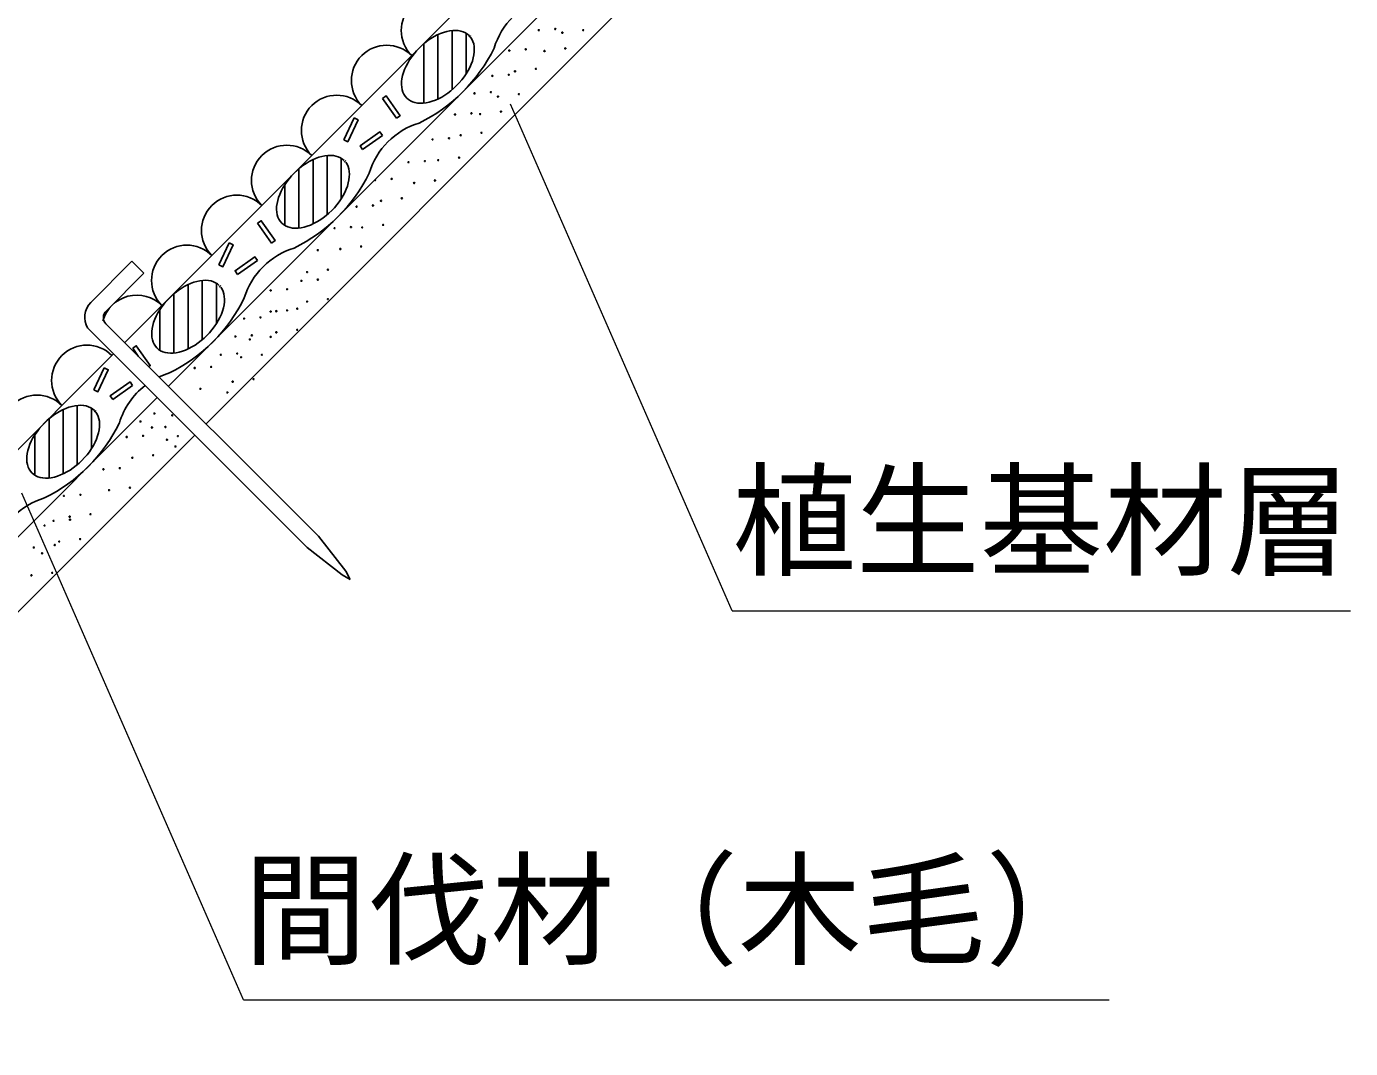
# Model space of a CAD drawing. Units: millimetres, scale not verified. Extents: x 200 to 8200, y 200 to 5825.
# Drawn here: x 2452 to 3202, y 3018 to 3597 of the extents above; entities that cross this region are included whole.
import ezdxf
from ezdxf.enums import TextEntityAlignment as Align

# ---------------------------------------------------------------- set-up
doc = ezdxf.new("R2010")
doc.units = ezdxf.units.MM
doc.header["$LTSCALE"] = 20
doc.layers.add('C-STR', color=7, linetype='Continuous', lineweight=25)
doc.layers.add('C-STR-HTXT', color=1, linetype='Continuous', lineweight=13)
doc.styles.add('ＭＳ ゴシック', font='')
doc.styles.get('ＭＳ ゴシック').set_extended_font_data('MS Gothic')

msp = doc.modelspace()

# ---------------------------------------------------------------- linework, layer by layer
at = {"layer": 'C-STR'}
for p, q in [((2508.06, 3417.92), (2855.15, 3765.01)), ((2532.81, 3393.17), (2879.9, 3740.27)), ((2554.02, 3371.96), (2901.12, 3719.06)), ((2685.25, 3592.09), (2685.25, 3555.71)), ((2693.25, 3560.9), (2693.25, 3594.43)), ((2701.25, 3592.9), (2701.25, 3569.96)), ((2703.78, 3591.58), (2702.93, 3590.58)), ((2677.25, 3553.37), (2677.25, 3586.9)), ((2661.78, 3544.82), (2653.92, 3556.05)), ((2631.97, 3532.51), (2637.76, 3544.94)), ((2642.6, 3527.14), (2653.83, 3535)), ((2622.54, 3490.19), (2622.54, 3523.72)), ((2606.54, 3482.66), (2606.54, 3516.19)), ((2614.54, 3521.38), (2614.54, 3485)), ((2630.54, 3522.19), (2630.54, 3499.25)), ((2633.07, 3520.87), (2632.22, 3519.87)), ((2633.07, 3520.87), (2632.22, 3519.87)), ((2598.54, 3507.13), (2598.54, 3484.19)), ((2598.54, 3507.13), (2598.54, 3484.19)), ((2591.07, 3474.11), (2583.21, 3485.34)), ((2561.26, 3461.8), (2567.05, 3474.23)), ((2488.78, 3440.54), (2512.07, 3463.85)), ((2518.87, 3457.05), (2512.07, 3463.85)), ((2571.89, 3456.43), (2583.12, 3464.29)), ((2518.87, 3457.05), (2497.62, 3435.79)), ((2543.83, 3450.67), (2543.83, 3414.29)), ((2551.83, 3419.48), (2551.83, 3453.01)), ((2559.83, 3451.48), (2559.83, 3428.54)), ((2562.36, 3450.15), (2561.51, 3449.16)), ((2535.83, 3411.95), (2535.83, 3445.48)), ((2527.83, 3436.42), (2527.83, 3413.48)), ((2486.92, 3426.12), (2611.21, 3301.9)), ((2497.33, 3428.44), (2617.57, 3308.27)), ((2218.56, 3128.42), (2501.59, 3411.45)), ((2515.62, 3410.16), (2512.5, 3414.63)), ((2490.54, 3391.09), (2496.34, 3403.52)), ((2501.18, 3385.72), (2512.41, 3393.58)), ((2179.25, 3039.62), (2526.35, 3386.71)), ((2481.12, 3348.77), (2481.12, 3382.3)), ((2489.12, 3380.77), (2489.12, 3357.83)), ((2465.12, 3341.24), (2465.12, 3374.77)), ((2473.12, 3379.96), (2473.12, 3343.58)), ((2491.65, 3379.44), (2490.8, 3378.45)), ((2200.47, 3018.4), (2547.57, 3365.51)), ((2457.12, 3365.71), (2457.12, 3342.77)), ((2633.13, 3288.48), (2617.57, 3308.27)), ((2631.01, 3286.35), (2611.21, 3301.9)), ((2631.01, 3286.35), (2635.61, 3283.88)), ((2635.61, 3283.88), (2633.13, 3288.48))]:
    msp.add_line(p, q, dxfattribs=at)
for points in [[(2702.93, 3591.58), (2701.94, 3592.43), (2700.82, 3593.15), (2699.58, 3593.72), (2698.23, 3594.14), (2696.79, 3594.4), (2695.26, 3594.51), (2693.65, 3594.46), (2691.97, 3594.26), (2690.25, 3593.9), (2688.49, 3593.39), (2686.7, 3592.73), (2684.9, 3591.92), (2683.11, 3590.98), (2681.33, 3589.91), (2679.58, 3588.72), (2677.87, 3587.41), (2676.22, 3586.01), (2674.64, 3584.5), (2673.14, 3582.92), (2671.73, 3581.27), (2670.43, 3579.57), (2669.24, 3577.82), (2668.17, 3576.04), (2667.22, 3574.25), (2666.42, 3572.45), (2665.76, 3570.66), (2665.25, 3568.9), (2664.89, 3567.17), (2664.69, 3565.5), (2664.64, 3563.89), (2664.75, 3562.36), (2665.01, 3560.91), (2665.43, 3559.57), (2666, 3558.33), (2666.71, 3557.21), (2667.57, 3556.22), (2668.56, 3555.36), (2669.68, 3554.65), (2670.92, 3554.08), (2672.27, 3553.66), (2673.71, 3553.39), (2675.24, 3553.29), (2676.85, 3553.33), (2678.53, 3553.54), (2680.25, 3553.9), (2682.01, 3554.41), (2683.8, 3555.07), (2685.6, 3555.87), (2687.39, 3556.81), (2689.17, 3557.89), (2690.92, 3559.08), (2692.63, 3560.38), (2694.27, 3561.79), (2695.86, 3563.29), (2697.36, 3564.87), (2698.76, 3566.52), (2700.07, 3568.23), (2701.26, 3569.98), (2702.33, 3571.76), (2703.27, 3573.55), (2704.08, 3575.35), (2704.74, 3577.14), (2705.25, 3578.9), (2705.61, 3580.62), (2705.81, 3582.3), (2705.86, 3583.9), (2705.75, 3585.44), (2705.49, 3586.88), (2705.07, 3588.23), (2704.5, 3589.47), (2703.78, 3590.58)], [(2661.78, 3544.82), (2663.82, 3546.24), (2655.96, 3557.47), (2653.92, 3556.05)], [(2631.97, 3532.51), (2634.22, 3531.46), (2640.02, 3543.89), (2637.76, 3544.94)], [(2653.83, 3535), (2652.41, 3537.04), (2641.18, 3529.18), (2642.6, 3527.14)], [(2632.22, 3520.87), (2631.22, 3521.72), (2630.11, 3522.44), (2628.87, 3523.01), (2627.52, 3523.43), (2626.08, 3523.69), (2624.54, 3523.8), (2622.94, 3523.75), (2621.26, 3523.55), (2619.54, 3523.19), (2617.78, 3522.68), (2615.99, 3522.02), (2614.19, 3521.21), (2612.4, 3520.27), (2610.62, 3519.2), (2608.87, 3518.01), (2607.16, 3516.7), (2605.51, 3515.29), (2603.93, 3513.79), (2602.43, 3512.21), (2601.02, 3510.56), (2599.72, 3508.86), (2598.53, 3507.11), (2597.45, 3505.33), (2596.51, 3503.53), (2595.71, 3501.74), (2595.05, 3499.95), (2594.54, 3498.19), (2594.18, 3496.46), (2593.97, 3494.79), (2593.93, 3493.18), (2594.03, 3491.65), (2594.3, 3490.2), (2594.72, 3488.86), (2595.29, 3487.62), (2596, 3486.5), (2596.86, 3485.51), (2597.85, 3484.65), (2598.97, 3483.94), (2600.21, 3483.37), (2601.55, 3482.95), (2603, 3482.68), (2604.53, 3482.57), (2606.14, 3482.62), (2607.81, 3482.83), (2609.54, 3483.19), (2611.3, 3483.7), (2613.09, 3484.36), (2614.89, 3485.16), (2616.68, 3486.1), (2618.46, 3487.17), (2620.21, 3488.37), (2621.91, 3489.67), (2623.56, 3491.08), (2625.15, 3492.58), (2626.65, 3494.16), (2628.05, 3495.81), (2629.36, 3497.52), (2630.55, 3499.27), (2631.62, 3501.05), (2632.56, 3502.84), (2633.37, 3504.64), (2634.03, 3506.43), (2634.54, 3508.19), (2634.9, 3509.91), (2635.1, 3511.58), (2635.15, 3513.19), (2635.04, 3514.73), (2634.78, 3516.17), (2634.36, 3517.52), (2633.79, 3518.75), (2633.07, 3519.87)], [(2591.07, 3474.11), (2593.11, 3475.53), (2585.25, 3486.76), (2583.21, 3485.34)], [(2561.26, 3461.8), (2563.51, 3460.75), (2569.31, 3473.17), (2567.05, 3474.23)], [(2583.12, 3464.29), (2581.7, 3466.33), (2570.47, 3458.47), (2571.89, 3456.43)], [(2561.51, 3450.15), (2560.51, 3451.01), (2559.4, 3451.73), (2558.16, 3452.3), (2556.81, 3452.72), (2555.37, 3452.98), (2553.83, 3453.09), (2552.23, 3453.04), (2550.55, 3452.84), (2548.83, 3452.48), (2547.07, 3451.97), (2545.28, 3451.3), (2543.48, 3450.5), (2541.69, 3449.56), (2539.91, 3448.49), (2538.16, 3447.3), (2536.45, 3445.99), (2534.8, 3444.58), (2533.22, 3443.08), (2531.72, 3441.5), (2530.31, 3439.85), (2529.01, 3438.15), (2527.81, 3436.4), (2526.74, 3434.62), (2525.8, 3432.82), (2525, 3431.03), (2524.34, 3429.24), (2523.83, 3427.48), (2523.47, 3425.75), (2523.26, 3424.08), (2523.22, 3422.47), (2523.32, 3420.94), (2523.59, 3419.49), (2524.01, 3418.15), (2524.58, 3416.91), (2525.29, 3415.79), (2526.15, 3414.8), (2527.14, 3413.94), (2528.26, 3413.23), (2529.5, 3412.66), (2530.84, 3412.24), (2532.29, 3411.97), (2533.82, 3411.86), (2535.43, 3411.91), (2537.1, 3412.12), (2538.83, 3412.48), (2540.59, 3412.99), (2542.38, 3413.65), (2544.17, 3414.45), (2545.97, 3415.39), (2547.75, 3416.46), (2549.5, 3417.66), (2551.2, 3418.96), (2552.85, 3420.37), (2554.43, 3421.87), (2555.94, 3423.45), (2557.34, 3425.1), (2558.65, 3426.81), (2559.84, 3428.56), (2560.91, 3430.33), (2561.85, 3432.13), (2562.66, 3433.93), (2563.32, 3435.71), (2563.83, 3437.48), (2564.19, 3439.2), (2564.39, 3440.87), (2564.44, 3442.48), (2564.33, 3444.02), (2564.07, 3445.46), (2563.65, 3446.81), (2563.08, 3448.04), (2562.36, 3449.16)], [(2521.55, 3404.23), (2522.4, 3404.82), (2514.53, 3416.05), (2512.5, 3414.63)], [(2490.54, 3391.09), (2492.8, 3390.04), (2498.6, 3402.46), (2496.34, 3403.52)], [(2512.41, 3393.58), (2510.99, 3395.62), (2499.75, 3387.76), (2501.18, 3385.72)], [(2490.8, 3379.44), (2489.8, 3380.3), (2488.68, 3381.02), (2487.45, 3381.59), (2486.1, 3382.01), (2484.66, 3382.27), (2483.12, 3382.38), (2481.51, 3382.33), (2479.84, 3382.13), (2478.12, 3381.77), (2476.36, 3381.25), (2474.57, 3380.59), (2472.77, 3379.79), (2470.98, 3378.85), (2469.2, 3377.78), (2467.45, 3376.59), (2465.74, 3375.28), (2464.09, 3373.87), (2462.51, 3372.37), (2461.01, 3370.79), (2459.6, 3369.14), (2458.3, 3367.44), (2457.1, 3365.69), (2456.03, 3363.91), (2455.09, 3362.11), (2454.29, 3360.32), (2453.63, 3358.53), (2453.12, 3356.77), (2452.76, 3355.04), (2452.55, 3353.37), (2452.5, 3351.76), (2452.61, 3350.23), (2452.88, 3348.78), (2453.3, 3347.44), (2453.87, 3346.2), (2454.58, 3345.08), (2455.44, 3344.09), (2456.43, 3343.23), (2457.55, 3342.52), (2458.79, 3341.95), (2460.13, 3341.53), (2461.58, 3341.26), (2463.11, 3341.15), (2464.72, 3341.2), (2466.39, 3341.41), (2468.12, 3341.77), (2469.88, 3342.28), (2471.67, 3342.94), (2473.46, 3343.74), (2475.26, 3344.68), (2477.04, 3345.75), (2478.79, 3346.95), (2480.49, 3348.25), (2482.14, 3349.66), (2483.72, 3351.16), (2485.22, 3352.74), (2486.63, 3354.39), (2487.94, 3356.1), (2489.13, 3357.85), (2490.2, 3359.62), (2491.14, 3361.42), (2491.95, 3363.22), (2492.61, 3365), (2493.12, 3366.77), (2493.48, 3368.49), (2493.68, 3370.16), (2493.73, 3371.77), (2493.62, 3373.31), (2493.36, 3374.75), (2492.94, 3376.1), (2492.37, 3377.33), (2491.65, 3378.45)]]:
    msp.add_lwpolyline(points, dxfattribs=at)
for centre in [(2742.37, 3594.62), (2751.67, 3595.28), (2755.7, 3593.21), (2767.51, 3594.62), (2725.68, 3583.11), (2734.99, 3583.77), (2745.59, 3582.87), (2757.4, 3584.28), (2716.05, 3568.77), (2725.35, 3569.43), (2728.91, 3571.36), (2740.72, 3572.77), (2705.95, 3558.91), (2715.25, 3559.56), (2719.27, 3557.03), (2731.09, 3558.43), (2694.9, 3546.92), (2704.21, 3547.58), (2709.17, 3547.16), (2720.98, 3548.57), (2682.21, 3532.82), (2691.52, 3533.48), (2698.13, 3535.17), (2709.94, 3536.58), (2697.25, 3522.48), (2668.59, 3519.9), (2677.89, 3520.56), (2685.44, 3521.08), (2649.79, 3509.8), (2659.09, 3510.45), (2671.81, 3508.15), (2683.62, 3509.56), (2639.21, 3494.76), (2648.52, 3495.42), (2653.01, 3498.05), (2664.83, 3499.46), (2626.76, 3482.54), (2636.06, 3483.2), (2642.44, 3483.01), (2654.25, 3484.42), (2617.26, 3470.13), (2629.99, 3470.79), (2641.8, 3472.2), (2611.19, 3457.73), (2623, 3459.13), (2599.88, 3448.04), (2607.96, 3452.79), (2617.26, 3453.45), (2590.57, 3447.39), (2611.19, 3441.04), (2623, 3442.45), (2590.57, 3435.4), (2593.8, 3435.64), (2599.88, 3436.06), (2605.61, 3437.05), (2575.53, 3431.41), (2584.84, 3432.07), (2605.61, 3425.06), (2570.6, 3421.3), (2578.76, 3419.66), (2579.9, 3421.96), (2590.57, 3421.07), (2593.8, 3423.65), (2562.38, 3410.96), (2571.68, 3411.62), (2585.64, 3410.96), (2547.57, 3403.45), (2556.88, 3404.1), (2573.83, 3409.56), (2569.08, 3395.74), (2580.89, 3397.15), (2550.8, 3391.7), (2566.09, 3389.63), (2516.87, 3373.18), (2524.77, 3377.73), (2534.84, 3376.7), (2518.34, 3365.1), (2523.4, 3369.81), (2530.98, 3370.07), (2509.04, 3364.44), (2531.91, 3362.84), (2536.72, 3359.07), (2538.06, 3364.95), (2512.26, 3352.69), (2524.08, 3354.1), (2495.88, 3346.11), (2505.18, 3346.77), (2510.92, 3335.77), (2473.56, 3331.07), (2482.86, 3331.73), (2499.1, 3334.36), (2488.6, 3320.73), (2462.6, 3314.32), (2467.68, 3316.98), (2476.78, 3319.33), (2476.99, 3317.63), (2470.91, 3305.23), (2482.72, 3306.64), (2456.53, 3301.91), (2461.19, 3298.58), (2468.34, 3303.32), (2455.12, 3286.17), (2466.93, 3287.58)]:
    msp.add_circle(centre, 0.3, dxfattribs=at)
for centre, radius, start, end in [((2684.54, 3594.4), 20, 45, 225), ((2757.73, 3572.13), 42.5, 106.92751, 163.07249), ((2656.26, 3566.12), 20, 45, 225), ((2633.98, 3625.16), 92.5, 296.07536, 333.92464), ((2627.97, 3537.84), 20, 45, 225), ((2687.02, 3501.42), 42.5, 106.92751, 163.07249), ((2599.69, 3509.55), 20, 45, 225), ((2563.27, 3554.45), 92.5, 296.07536, 333.92464), ((2571.41, 3481.27), 20, 45, 225), ((2543.12, 3452.98), 20, 45, 225), ((2616.31, 3430.71), 42.5, 106.92751, 163.07249), ((2497.47, 3432.09), 12.12, 135.76262, 209.53793), ((2514.84, 3424.7), 20, 45, 164.12584), ((2492.56, 3483.74), 92.5, 296.07536, 333.92464), ((2500.86, 3431.98), 5, 130.3409, 225.01704), ((2486.55, 3396.41), 20, 45, 225), ((2545.6, 3360), 42.5, 106.92751, 115.17844), ((2458.27, 3368.13), 20, 45, 225), ((2545.6, 3360), 42.5, 127.86593, 163.07249), ((2421.85, 3413.03), 92.5, 296.07536, 333.92464), ((2474.89, 3289.29), 42.5, 106.92751, 163.07249)]:
    msp.add_arc(centre, radius, start, end, dxfattribs=at)
at = {"layer": 'C-STR-HTXT'}
for p, q in [((2851.86, 3266.03), (2726.33, 3552.85)), ((2575.19, 3045.86), (2449.65, 3332.68)), ((2851.86, 3266.03), (3201.86, 3266.03)), ((2575.19, 3045.86), (3065.19, 3045.86))]:
    msp.add_line(p, q, dxfattribs=at)

# ---------------------------------------------------------------- texts
at = {"layer": 'C-STR-HTXT', "color": 7, "style": 'ＭＳ ゴシック'}
for s, p in [('植生基材層', (2851.86, 3276.03)), ('間伐材（木毛）', (2575.19, 3055.86))]:
    msp.add_text(s, height=51.32, dxfattribs=at).set_placement(p, align=Align.BOTTOM_LEFT)

doc.saveas('drawing.dxf')
